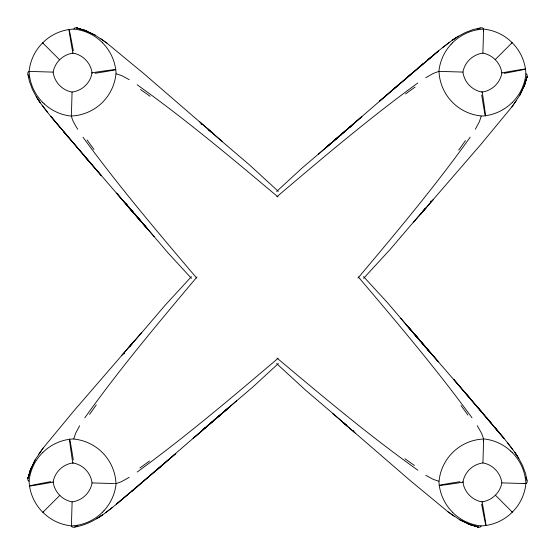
<?xml version="1.0" encoding="UTF-8"?>
<svg xmlns="http://www.w3.org/2000/svg" width="555" height="555" viewBox="0 0 555 555"><rect width="100%" height="100%" fill="white"/><g stroke="black" fill="none" stroke-linecap="round" stroke-linejoin="round"><path stroke-width="0.83" d="M77.693 129.246C74.724 124.029 70.416 118.458 71.498 112.089L72.067 92.088A22.977 22.977 0 0 1 59.78 85.623A22.956 22.956 0 0 1 53.127 72.115L29.172 71.408M439.054 481.24A46.675 46.641 -31.9 0 1 483.627 439.012L483.578 440.455M483.544 30.497L483.523 31.163M483.544 30.414L483.592 29.172M483.571 440.538L483.558 441.038M483.516 31.378L482.892 53.148A22.956 22.956 0 0 0 469.384 59.787A22.977 22.977 0 0 0 462.912 72.067L438.998 71.373A46.675 46.641 58.1 0 0 481.24 115.946M483.551 441.364L482.933 462.912A22.977 22.977 0 0 1 495.22 469.377A22.956 22.956 0 0 1 501.873 482.885L523.622 483.516M129.246 477.307L121.621 481.622L116.085 483.62L115.849 485.66A46.599 46.523 -29.5 0 1 103.903 510.718M425.754 77.693L433.379 73.378L438.915 71.38L439.151 69.34A46.599 46.523 -29.5 0 1 451.097 44.282M141.601 332.521L74.134 410.575L43.151 448.065L35.18 459.762L30.012 470.848L27.778 478.979L28.021 480.463L29.117 481.185M413.399 222.479L480.866 144.425L511.849 106.935L519.82 95.238L524.988 84.152L527.222 76.021L526.979 74.536L525.883 73.815M27.944 478.188L31.316 467.837L27.944 478.188L29.248 475.129M527.056 76.812L523.684 87.163L527.056 76.812L525.751 79.871M73.815 29.117L74.536 28.021L76.021 27.778L84.152 30.012L95.238 35.18L106.935 43.151L144.425 74.134L222.479 141.601M481.185 525.883L480.463 526.979L478.979 527.222L470.848 524.988L459.762 519.82L448.065 511.849L410.575 480.866L332.521 413.399M30.012 470.848L35.18 459.762M524.988 84.152L519.82 95.238M79.67 425.789L75.57 433.386L73.773 438.915A46.599 46.509 -53.5 0 0 42.679 452.651M475.33 129.211L479.43 121.614L481.227 116.085A46.599 46.509 -53.5 0 0 512.321 102.349M84.776 417.866C119.644 368.95 158.376 322.913 196.99 276.952M470.224 137.134C435.356 186.05 396.624 232.087 358.01 278.048M38.774 454.094L43.151 448.065M516.226 100.906L511.849 106.935M123.758 354.111L124.757 352.89M430.243 202.11L431.242 200.889M129.766 346.806L132.263 343.781M422.737 211.219L425.234 208.194M133.762 341.977L165.071 305.305L191.392 276.674M421.238 213.023L389.929 249.695L363.608 278.326M121.614 355.498L134.345 340.943L129.037 346.965M433.386 199.502L420.655 214.057L425.962 208.035M451.076 44.261L452.45 42.839M102.55 512.161L103.924 510.739M495.206 59.607L512.14 42.666A46.71 46.599 46.1 0 0 483.585 29.11L482.753 28.021L481.525 27.757L473.443 29.464L465.478 32.467L458.284 36.276L452.242 40.251L439.303 50.179L379.218 101.412L438.762 50.734L427.711 59.919L434.322 54.39M59.794 495.393L42.86 512.321A46.627 46.551 38.7 0 1 29.082 481.185A46.634 46.592 -47.5 0 1 42.652 452.63M276.633 191.454L302.35 167.811L336.33 138.805M278.367 363.546L252.65 387.189L218.67 416.194M392.878 89.605L398.899 84.381M156.101 470.619L175.782 453.588L116.238 504.266L137.626 486.388M318.41 154.165L361.27 117.105M276.903 196.706C322.906 157.655 369.013 118.555 417.79 82.993M278.097 358.294C232.094 397.345 185.987 436.445 137.21 472.007M236.59 400.835L193.73 437.895M162.122 465.395L131.271 491.744L228.389 407.911L193.105 438.429M412.122 73.1L326.611 147.089L361.895 116.571M325.175 148.199L341.374 134.4M229.825 406.801L213.626 420.6M405.969 78.345L423.729 63.256L417.374 68.612M333.395 141.067L347.936 128.871M349.255 127.768L351.898 125.548L349.275 127.761M342.692 133.29L347.957 128.864M205.725 427.239L203.088 429.452L205.745 427.232M207.043 426.136L212.308 421.71M207.064 426.129L221.605 413.933M127.289 495.081C111.18 508.207 95.058 524.26 73.475 527.243C72.566 527.354 71.671 526.764 71.415 525.883A46.71 46.599 46.1 0 1 42.881 512.3L43.359 512.001M511.641 42.999L512.119 42.652A46.627 46.551 38.7 0 1 525.918 73.815A46.634 46.592 -47.5 0 1 512.348 102.37M338.134 137.314L341.152 134.823M213.848 420.177L216.866 417.686M442.918 47.314L449.606 42.173M112.082 507.686L105.394 512.827M458.284 36.276L452.242 40.251L456.134 37.705M96.716 518.724L102.758 514.749L98.866 517.295M477.175 29.269L480.339 27.951M77.825 525.731L74.661 527.049M102.37 42.652A46.634 46.592 42.5 0 0 73.815 29.082A46.627 46.551 -51.3 0 0 42.679 42.86A46.71 46.599 -43.9 0 0 29.11 71.415L28.021 72.247L27.757 73.475L29.464 81.557L32.467 89.521L36.276 96.716L40.251 102.758L50.179 115.697L101.412 175.782L84.381 156.101M452.63 512.348A46.634 46.592 42.5 0 0 481.185 525.918A46.627 46.551 -51.3 0 0 512.321 512.14A46.71 46.599 -43.9 0 0 525.89 483.585L526.979 482.753L527.243 481.525L525.536 473.443L522.533 465.478L518.724 458.284L514.749 452.242L504.821 439.303L453.588 379.218L504.266 438.762L495.081 427.711L500.61 434.322M73.759 439.054A46.675 46.641 58.1 0 1 115.988 483.627L116.085 483.62M525.849 483.585L524.586 483.544M116.002 483.627L114.545 483.578M524.503 483.544L523.837 483.523M113.747 483.551L92.088 482.933A22.977 22.977 0 0 1 85.623 495.22A22.956 22.956 0 0 1 72.115 501.873L71.415 525.862M71.38 116.085L69.34 115.849A46.599 46.523 60.5 0 1 44.282 103.903M477.307 425.754L481.622 433.379L483.62 438.915L485.66 439.151A46.599 46.523 60.5 0 1 510.718 451.097M76.812 27.944L87.163 31.316L76.812 27.944L79.871 29.248M478.188 527.056L467.837 523.684L478.188 527.056L475.129 525.751M84.152 30.012L95.238 35.18M470.848 524.988L459.762 519.82M129.211 79.67L121.614 75.57L116.085 73.773A46.599 46.509 36.5 0 0 102.349 42.679M425.789 475.33L433.386 479.43L438.915 481.227A46.599 46.509 36.5 0 0 452.651 512.321M137.134 84.776C186.05 119.644 232.087 158.376 278.048 196.99M417.866 470.224C368.95 435.356 322.913 396.624 276.952 358.01M100.906 38.774L106.935 43.151M454.094 516.226L448.065 511.849M200.889 123.758L202.11 124.757M352.89 430.243L354.111 431.242M208.194 129.766L211.219 132.263M343.781 422.737L346.806 425.234M213.023 133.762L249.695 165.071L278.326 191.392M341.977 421.238L305.305 389.929L276.674 363.608M199.502 121.614L214.057 134.345L208.035 129.037M355.498 433.386L340.943 420.655L346.965 425.962M510.739 451.076L512.161 452.45M42.839 102.55L44.261 103.924M495.393 495.206L512.334 512.14L512.001 511.641M59.607 59.794L42.679 42.86L42.999 43.359M363.546 276.633L387.189 302.35L416.194 336.33M191.454 278.367L167.811 252.65L138.805 218.67M465.395 392.878L470.619 398.899M358.294 276.903C397.345 322.906 436.445 369.013 472.007 417.79M196.706 278.097C157.655 232.094 118.555 185.987 82.993 137.21M400.835 318.41L420.6 341.374M134.4 213.626L154.165 236.59M89.605 162.122L50.734 116.238L59.919 127.289M481.9 412.122L407.911 326.611L437.895 361.27M438.429 361.895L413.933 333.395L426.129 347.936M117.105 193.73L147.089 228.389L128.503 207.057L141.067 221.605L128.871 207.064M116.571 193.105L134.199 213.737L63.256 131.271L68.612 137.626M406.801 325.175L419.49 340.055M135.503 214.945L148.199 229.825M476.655 405.969L491.744 423.729L486.388 417.374M421.71 342.692L426.136 347.957M427.239 349.275L429.452 351.912L427.232 349.255M127.761 205.725L125.541 203.088L127.768 205.745M128.864 207.043L133.29 212.308M417.686 338.134L420.177 341.152M134.823 213.848L137.314 216.866M507.686 442.918L512.827 449.606M47.314 112.082L42.173 105.394M518.724 458.284L514.749 452.242L517.295 456.134M36.276 96.716L40.251 102.758L37.705 98.866M525.731 477.175L527.049 480.339M29.269 77.825L27.951 74.661M73.093 462.981A23.15 23.15 0 0 1 92.04 482.94M73.1 462.898A22.998 22.998 0 0 0 59.607 469.565A22.991 22.991 0 0 0 53.134 481.844A22.963 22.963 0 0 0 59.808 495.372A23.067 23.067 0 0 0 72.108 501.866M72.809 463.224A23.997 0.493 81.2 0 1 69.548 439.109A23.997 0.493 81.2 0 1 73.302 459.963M53.322 482.073A24.018 0.43 -10.3 0 1 29.429 485.986A24.018 0.43 -10.3 0 1 50.859 481.643M149.475 461.025A156.565 7.423 -39.6 0 1 139.929 467.914M89.549 414.453A155.678 7.874 -50.8 0 1 96.299 404.907M102.529 512.14A46.599 46.516 -32.8 0 1 71.422 525.89M462.981 481.906A23.15 23.15 0 0 1 482.94 462.96M462.898 481.9A22.998 22.998 0 0 0 469.565 495.393A22.991 22.991 0 0 0 481.844 501.866A22.963 22.963 0 0 0 495.372 495.192A23.067 23.067 0 0 0 501.866 482.892M463.224 482.191A23.997 0.493 -8.8 0 1 439.109 485.452A23.997 0.493 -8.8 0 1 459.963 481.698M482.073 501.678A24.018 0.43 79.7 0 1 485.986 525.571A24.018 0.43 79.7 0 1 481.643 504.141M461.025 405.525A156.565 7.423 50.4 0 1 467.914 415.071M414.453 465.451A155.678 7.874 39.2 0 1 404.907 458.701M512.14 452.471A46.599 46.516 57.2 0 1 525.89 483.578M481.906 92.019A23.15 23.15 0 0 1 462.96 72.06M481.9 92.102A22.998 22.998 0 0 0 495.393 85.435A22.991 22.991 0 0 0 501.866 73.156A22.963 22.963 0 0 0 495.192 59.628A23.067 23.067 0 0 0 482.892 53.134M482.191 91.776A23.997 0.493 81.2 0 1 485.452 115.891A23.997 0.493 81.2 0 1 481.698 95.037M501.678 72.927A24.018 0.43 -10.3 0 1 525.571 69.014A24.018 0.43 -10.3 0 1 504.141 73.357M405.525 93.975A156.565 7.423 -39.6 0 1 415.071 87.086M465.451 140.547A155.678 7.874 -50.8 0 1 458.701 150.093M452.471 42.86A46.599 46.516 -32.8 0 1 483.578 29.11M92.019 73.093A23.15 23.15 0 0 1 72.06 92.04M92.102 73.1A22.998 22.998 0 0 0 85.435 59.607A22.991 22.991 0 0 0 73.156 53.134A22.963 22.963 0 0 0 59.628 59.808A23.067 23.067 0 0 0 53.134 72.108M91.776 72.809A23.997 0.493 -8.8 0 1 115.891 69.548A23.997 0.493 -8.8 0 1 95.037 73.302M72.927 53.322A24.018 0.43 79.7 0 1 69.014 29.429A24.018 0.43 79.7 0 1 73.357 50.859M115.946 73.759A46.675 46.641 -31.9 0 1 71.373 115.988M93.975 149.475A156.565 7.423 50.4 0 1 87.086 139.929M140.547 89.549A155.678 7.874 39.2 0 1 150.093 96.299M42.86 102.529A46.599 46.516 57.2 0 1 29.11 71.422"/></g></svg>
